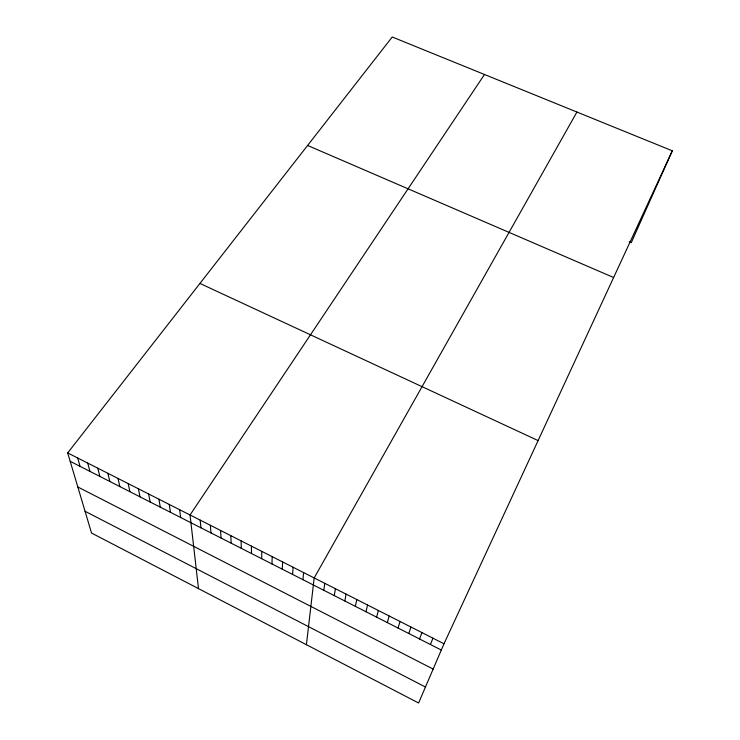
<?xml version="1.0" encoding="UTF-8"?>
<svg xmlns="http://www.w3.org/2000/svg" width="740" height="740" viewBox="0 0 740 740"><rect width="100%" height="100%" fill="white"/><g stroke="black" fill="none" stroke-linecap="round" stroke-linejoin="round"><path stroke-width="1.11" d="M261.701 558.719L261.784 551.374M271.959 563.936L272.19 556.646M282.255 569.162L282.625 561.947M292.587 574.416L293.105 567.256M302.956 579.698L303.622 572.594M306.416 644.707L314.176 577.949L576.913 112.055M323.805 590.298L324.777 583.324M334.295 595.626L335.414 588.716M344.812 600.982L346.089 594.127M355.376 606.356L356.8 599.567M365.976 611.74L367.558 605.015M376.623 617.151L378.353 610.491M387.298 622.59L389.185 615.995M398.018 628.038L400.062 621.508M408.785 633.505L410.987 627.048M419.58 638.999L421.948 632.607M430.421 644.512L432.946 638.185M672.309 150.812L443.991 643.782L418.6 703L91.538 533.041L67.692 452.926L392.228 37L672.309 150.812L631.239 242.702L629.176 241.823M484.487 74.49L190.041 514.985L198.505 588.624M307.6 145.456L613.627 277.519M199.939 283.439L538.1 440.587M67.692 452.926L443.991 643.782M70.198 461.335L441.308 650.044M77.83 486.976L433.15 669.08M85.063 511.275L425.454 687.016M77.682 457.995L80.059 466.348M87.709 463.083L89.956 471.38M97.773 468.189L99.891 476.43M107.874 473.313L109.853 481.5M118.011 478.447L119.862 486.587M128.187 483.609L129.898 491.693M138.399 488.788L139.98 496.818M148.657 493.987L150.1 501.96M158.943 499.213L160.247 507.122M169.275 504.449L170.44 512.311M179.635 509.703L180.671 517.51M200.179 520.127L200.938 527.814M210.354 525.289L210.974 532.92M220.566 530.469L221.038 538.045M230.815 535.668L231.148 543.179M241.101 540.885L241.296 548.34M251.424 546.12L251.48 553.52"/></g></svg>
